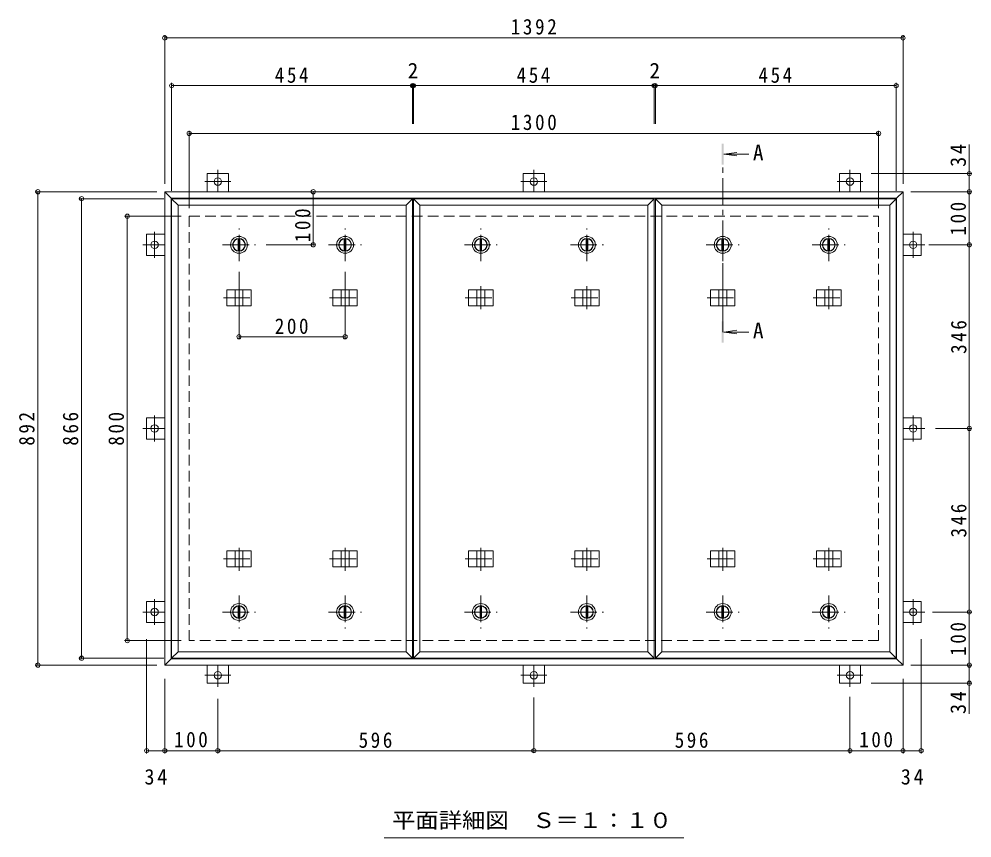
# Model space of a CAD drawing. Units: millimetres at full size, sheet at 1:10. Extents: x -2570 to 2311, y -1962 to 1196.
# Drawn here: x -2058 to -261, y -347 to 1196 of the extents above; entities that cross this region are included whole.
import ezdxf
from ezdxf.enums import TextEntityAlignment as Align

# ---------------------------------------------------------------- set-up
doc = ezdxf.new("R2010")
doc.units = ezdxf.units.MM
doc.header["$LTSCALE"] = 10
doc.header["$PDMODE"] = 32
doc.header["$PDSIZE"] = 8
doc.linetypes.add('CHAIN1', pattern=[8, 5, -1, 1, -1])
doc.linetypes.add('DASHED2', pattern=[3, 2, -1])
for name, color, linetype, lineweight in [('0-1_躯体', 2, 'DASHED2', 9), ('0-2_仕上', 3, 'Continuous', 9), ('0-3_建具', 4, 'Continuous', 9), ('0-5_寸法', 4, 'Continuous', 9), ('0-C', 2, 'Continuous', 9), ('0-E', 3, 'Continuous', 9), ('0-F', 7, 'Continuous', 9)]:
    doc.layers.add(name, color=color, linetype=linetype, lineweight=lineweight)
doc.styles.add('ＭＳ ゴシック', font='')
doc.styles.get('ＭＳ ゴシック').set_extended_font_data('MS Gothic')

msp = doc.modelspace()

# ---------------------------------------------------------------- linework, layer by layer
at = {"layer": '0-1_躯体'}
for p, q in [((-1736.8, 824.52), (-436.8, 824.52)), ((-1736.8, 24.52), (-1736.8, 824.52)), ((-436.8, 824.52), (-436.8, 24.52)), ((-436.8, 24.52), (-1736.8, 24.52))]:
    msp.add_line(p, q, dxfattribs=at)
at = {"layer": '0-2_仕上'}
for p, q in [((-1769.8, 857.52), (-1757.8, 845.52)), ((-1769.8, 857.52), (-1315.8, 857.52)), ((-1769.8, -8.48), (-1769.8, 857.52)), ((-1757.8, 845.52), (-1327.8, 845.52)), ((-1757.8, 3.52), (-1757.8, 845.52)), ((-1327.8, 845.52), (-1315.8, 857.52)), ((-1327.8, 3.52), (-1327.8, 845.52)), ((-1315.8, -8.48), (-1315.8, 857.52)), ((-1313.8, 857.52), (-1301.8, 845.52)), ((-1313.8, 857.52), (-859.8, 857.52)), ((-1313.8, -8.48), (-1313.8, 857.52)), ((-1301.8, 845.52), (-871.8, 845.52)), ((-1301.8, 3.52), (-1301.8, 845.52)), ((-871.8, 845.52), (-859.8, 857.52)), ((-871.8, 3.52), (-871.8, 845.52)), ((-859.8, -8.48), (-859.8, 857.52)), ((-857.8, 857.52), (-845.8, 845.52)), ((-857.8, 857.52), (-403.8, 857.52)), ((-857.8, -8.48), (-857.8, 857.52)), ((-845.8, 845.52), (-415.8, 845.52)), ((-845.8, 3.52), (-845.8, 845.52)), ((-415.8, 845.52), (-403.8, 857.52)), ((-415.8, 3.52), (-415.8, 845.52)), ((-403.8, -8.48), (-403.8, 857.52)), ((-1769.8, -8.48), (-1757.8, 3.52)), ((-1313.8, -8.48), (-1301.8, 3.52)), ((-857.8, -8.48), (-845.8, 3.52)), ((-1315.8, -8.48), (-1769.8, -8.48)), ((-859.8, -8.48), (-1313.8, -8.48)), ((-403.8, -8.48), (-857.8, -8.48))]:
    msp.add_line(p, q, dxfattribs=at)
for points in [[(-1315.8, -8.48), (-1327.8, 3.52), (-1757.8, 3.52)], [(-859.8, -8.48), (-871.8, 3.52), (-1301.8, 3.52)], [(-403.8, -8.48), (-415.8, 3.52), (-845.8, 3.52)]]:
    msp.add_lwpolyline(points, dxfattribs=at)
at = {"layer": '0-3_建具', "color": 2}
for p, q in [((-1782.8, 870.52), (-1770.8, 858.52)), ((-1782.8, 870.52), (-390.8, 870.52)), ((-1782.8, -21.48), (-1782.8, 870.52)), ((-402.8, 858.52), (-390.8, 870.52)), ((-390.8, 870.52), (-390.8, -21.48)), ((-1770.8, 858.52), (-402.8, 858.52)), ((-1770.8, -9.48), (-1770.8, 858.52)), ((-402.8, -9.48), (-402.8, 858.52)), ((-1770.8, -9.48), (-1782.8, -21.48)), ((-402.8, -9.48), (-1770.8, -9.48)), ((-402.8, -9.48), (-390.8, -21.48)), ((-390.8, -21.48), (-1782.8, -21.48))]:
    msp.add_line(p, q, dxfattribs=at)
at = {"layer": '0-3_建具'}
for p, q in [((-1665.89, 685.52), (-1665.89, 655.52)), ((-1665.89, 685.52), (-1619.71, 685.52)), ((-1650.3, 685.52), (-1650.3, 655.52)), ((-1635.3, 685.52), (-1635.3, 655.52)), ((-1619.71, 685.52), (-1619.71, 655.52)), ((-1465.89, 685.52), (-1465.89, 655.52)), ((-1465.89, 685.52), (-1419.71, 685.52)), ((-1450.3, 685.52), (-1450.3, 655.52)), ((-1435.3, 685.52), (-1435.3, 655.52)), ((-1419.71, 685.52), (-1419.71, 655.52)), ((-1209.89, 685.52), (-1209.89, 655.52)), ((-1209.89, 685.52), (-1163.71, 685.52)), ((-1194.3, 685.52), (-1194.3, 655.52)), ((-1179.3, 685.52), (-1179.3, 655.52)), ((-1163.71, 685.52), (-1163.71, 655.52)), ((-1009.89, 685.52), (-1009.89, 655.52)), ((-1009.89, 685.52), (-963.71, 685.52)), ((-994.3, 685.52), (-994.3, 655.52)), ((-979.3, 685.52), (-979.3, 655.52)), ((-963.71, 685.52), (-963.71, 655.52)), ((-753.89, 685.52), (-753.89, 655.52)), ((-753.89, 685.52), (-707.71, 685.52)), ((-738.3, 685.52), (-738.3, 655.52)), ((-723.3, 685.52), (-723.3, 655.52)), ((-707.71, 685.52), (-707.71, 655.52)), ((-553.89, 685.52), (-553.89, 655.52)), ((-553.89, 685.52), (-507.71, 685.52)), ((-538.3, 685.52), (-538.3, 655.52)), ((-523.3, 685.52), (-523.3, 655.52)), ((-507.71, 685.52), (-507.71, 655.52)), ((-1665.89, 655.52), (-1619.71, 655.52)), ((-1465.89, 655.52), (-1419.71, 655.52)), ((-1209.89, 655.52), (-1163.71, 655.52)), ((-1009.89, 655.52), (-963.71, 655.52)), ((-753.89, 655.52), (-707.71, 655.52)), ((-553.89, 655.52), (-507.71, 655.52)), ((-1665.89, 163.52), (-1665.89, 193.52)), ((-1665.89, 193.52), (-1619.71, 193.52)), ((-1650.3, 163.52), (-1650.3, 193.52)), ((-1635.3, 163.52), (-1635.3, 193.52)), ((-1619.71, 163.52), (-1619.71, 193.52)), ((-1465.89, 163.52), (-1465.89, 193.52)), ((-1465.89, 193.52), (-1419.71, 193.52)), ((-1450.3, 163.52), (-1450.3, 193.52)), ((-1435.3, 163.52), (-1435.3, 193.52)), ((-1419.71, 163.52), (-1419.71, 193.52)), ((-1209.89, 163.52), (-1209.89, 193.52)), ((-1209.89, 193.52), (-1163.71, 193.52)), ((-1194.3, 163.52), (-1194.3, 193.52)), ((-1179.3, 163.52), (-1179.3, 193.52)), ((-1163.71, 163.52), (-1163.71, 193.52)), ((-1009.89, 163.52), (-1009.89, 193.52)), ((-1009.89, 193.52), (-963.71, 193.52)), ((-994.3, 163.52), (-994.3, 193.52)), ((-979.3, 163.52), (-979.3, 193.52)), ((-963.71, 163.52), (-963.71, 193.52)), ((-753.89, 163.52), (-753.89, 193.52)), ((-753.89, 193.52), (-707.71, 193.52)), ((-738.3, 163.52), (-738.3, 193.52)), ((-723.3, 163.52), (-723.3, 193.52)), ((-707.71, 163.52), (-707.71, 193.52)), ((-553.89, 163.52), (-553.89, 193.52)), ((-553.89, 193.52), (-507.71, 193.52)), ((-538.3, 163.52), (-538.3, 193.52)), ((-523.3, 163.52), (-523.3, 193.52)), ((-507.71, 163.52), (-507.71, 193.52)), ((-1665.89, 163.52), (-1619.71, 163.52)), ((-1465.89, 163.52), (-1419.71, 163.52)), ((-1209.89, 163.52), (-1163.71, 163.52)), ((-1009.89, 163.52), (-963.71, 163.52)), ((-753.89, 163.52), (-707.71, 163.52)), ((-553.89, 163.52), (-507.71, 163.52))]:
    msp.add_line(p, q, dxfattribs=at)
at = {"layer": '0-3_建具', "linetype": 'CHAIN1'}
for p, q in [((-1642.8, 692.63), (-1642.8, 649.4)), ((-1442.8, 692.63), (-1442.8, 649.4)), ((-1186.8, 692.63), (-1186.8, 649.4)), ((-986.8, 692.63), (-986.8, 649.4)), ((-730.8, 692.63), (-730.8, 649.4)), ((-530.8, 692.63), (-530.8, 649.4)), ((-1672.21, 670.52), (-1613.39, 670.52)), ((-1472.21, 670.52), (-1413.39, 670.52)), ((-1216.21, 670.52), (-1157.39, 670.52)), ((-1016.21, 670.52), (-957.39, 670.52)), ((-760.21, 670.52), (-701.39, 670.52)), ((-560.21, 670.52), (-501.39, 670.52)), ((-1642.8, 156.4), (-1642.8, 199.64)), ((-1442.8, 156.4), (-1442.8, 199.64)), ((-1186.8, 156.4), (-1186.8, 199.64)), ((-986.8, 156.4), (-986.8, 199.64)), ((-730.8, 156.4), (-730.8, 199.64)), ((-530.8, 156.4), (-530.8, 199.64)), ((-1672.21, 178.52), (-1613.39, 178.52)), ((-1472.21, 178.52), (-1413.39, 178.52)), ((-1216.21, 178.52), (-1157.39, 178.52)), ((-1016.21, 178.52), (-957.39, 178.52)), ((-760.21, 178.52), (-701.39, 178.52)), ((-560.21, 178.52), (-501.39, 178.52))]:
    msp.add_line(p, q, dxfattribs=at)
at = {"layer": '0-5_寸法'}
for p, q in [((-728.8, 941.33), (-704.01, 944.6)), ((-728.8, 941.33), (-704.01, 938.07)), ((-728.8, 941.33), (-681.34, 941.33)), ((-728.8, 606.21), (-704.01, 609.47)), ((-728.8, 606.21), (-704.01, 602.95)), ((-728.8, 606.21), (-681.34, 606.21))]:
    msp.add_line(p, q, dxfattribs=at)
at = {"layer": '0-5_寸法', "linetype": 'CHAIN1'}
msp.add_line((-730.8, 606.21), (-730.8, 921.33), dxfattribs=at)
at = {"layer": '0-5_寸法', "color": 7}
msp.add_line((-1369.33, -347.26), (-804.27, -347.26), dxfattribs=at)
at = {"layer": '0-5_寸法'}
for points in [[(-728.8, 961.33), (-732.8, 961.33), (-728.8, 921.33), (-732.8, 921.33)], [(-728.8, 586.21), (-732.8, 586.21), (-728.8, 626.21), (-732.8, 626.21)]]:
    msp.add_solid(points, dxfattribs=at)
at = {"layer": '0-C', "linetype": 'CHAIN1'}
for p, q in [((-1642.8, 739.52), (-1642.8, 801.52)), ((-1442.8, 739.52), (-1442.8, 801.52)), ((-1186.8, 739.52), (-1186.8, 801.52)), ((-986.8, 739.52), (-986.8, 801.52)), ((-730.8, 739.52), (-730.8, 801.52)), ((-530.8, 739.52), (-530.8, 801.52)), ((-1673.8, 770.52), (-1611.8, 770.52)), ((-1473.8, 770.52), (-1411.8, 770.52)), ((-1217.8, 770.52), (-1155.8, 770.52)), ((-1017.8, 770.52), (-955.8, 770.52)), ((-761.8, 770.52), (-699.8, 770.52)), ((-561.8, 770.52), (-499.8, 770.52)), ((-1642.8, 109.52), (-1642.8, 47.52)), ((-1442.8, 109.52), (-1442.8, 47.52)), ((-1186.8, 109.52), (-1186.8, 47.52)), ((-986.8, 109.52), (-986.8, 47.52)), ((-730.8, 109.52), (-730.8, 47.52)), ((-530.8, 109.52), (-530.8, 47.52)), ((-1673.8, 78.52), (-1611.8, 78.52)), ((-1473.8, 78.52), (-1411.8, 78.52)), ((-1217.8, 78.52), (-1155.8, 78.52)), ((-1017.8, 78.52), (-955.8, 78.52)), ((-761.8, 78.52), (-699.8, 78.52)), ((-561.8, 78.52), (-499.8, 78.52))]:
    msp.add_line(p, q, dxfattribs=at)
at = {"layer": '0-C'}
for p, q in [((-1644.3, 781.92), (-1644.3, 759.12)), ((-1641.3, 781.92), (-1641.3, 759.12)), ((-1444.3, 781.92), (-1444.3, 759.12)), ((-1441.3, 781.92), (-1441.3, 759.12)), ((-1188.3, 781.92), (-1188.3, 759.12)), ((-1185.3, 781.92), (-1185.3, 759.12)), ((-988.3, 781.92), (-988.3, 759.12)), ((-985.3, 781.92), (-985.3, 759.12)), ((-732.3, 781.92), (-732.3, 759.12)), ((-729.3, 781.92), (-729.3, 759.12)), ((-532.3, 781.92), (-532.3, 759.12)), ((-529.3, 781.92), (-529.3, 759.12)), ((-1644.3, 67.11), (-1644.3, 89.92)), ((-1641.3, 67.11), (-1641.3, 89.92)), ((-1444.3, 67.11), (-1444.3, 89.92)), ((-1441.3, 67.11), (-1441.3, 89.92)), ((-1188.3, 67.11), (-1188.3, 89.92)), ((-1185.3, 67.11), (-1185.3, 89.92)), ((-988.3, 67.11), (-988.3, 89.92)), ((-985.3, 67.11), (-985.3, 89.92)), ((-732.3, 67.11), (-732.3, 89.92)), ((-729.3, 67.11), (-729.3, 89.92)), ((-532.3, 67.11), (-532.3, 89.92)), ((-529.3, 67.11), (-529.3, 89.92))]:
    msp.add_line(p, q, dxfattribs=at)
for centre, radius in [((-1642.8, 770.52), 16), ((-1642.8, 770.52), 12), ((-1642.8, 770.52), 11.5), ((-1442.8, 770.52), 16), ((-1442.8, 770.52), 12), ((-1442.8, 770.52), 11.5), ((-1186.8, 770.52), 16), ((-1186.8, 770.52), 12), ((-1186.8, 770.52), 11.5), ((-986.8, 770.52), 16), ((-986.8, 770.52), 12), ((-986.8, 770.52), 11.5), ((-730.8, 770.52), 16), ((-730.8, 770.52), 12), ((-730.8, 770.52), 11.5), ((-530.8, 770.52), 16), ((-530.8, 770.52), 12), ((-530.8, 770.52), 11.5), ((-1642.8, 78.52), 16), ((-1642.8, 78.52), 12), ((-1642.8, 78.52), 11.5), ((-1442.8, 78.52), 16), ((-1442.8, 78.52), 12), ((-1442.8, 78.52), 11.5), ((-1186.8, 78.52), 16), ((-1186.8, 78.52), 12), ((-1186.8, 78.52), 11.5), ((-986.8, 78.52), 16), ((-986.8, 78.52), 12), ((-986.8, 78.52), 11.5), ((-730.8, 78.52), 16), ((-730.8, 78.52), 12), ((-730.8, 78.52), 11.5), ((-530.8, 78.52), 16), ((-530.8, 78.52), 12), ((-530.8, 78.52), 11.5)]:
    msp.add_circle(centre, radius, dxfattribs=at)
at = {"layer": '0-E'}
for p, q in [((-1702.8, 904.72), (-1662.8, 904.72)), ((-1702.8, 904.72), (-1702.8, 870.52)), ((-1662.8, 904.72), (-1662.8, 870.52)), ((-1106.8, 904.72), (-1066.8, 904.72)), ((-1106.8, 904.72), (-1106.8, 870.52)), ((-1066.8, 904.72), (-1066.8, 870.52)), ((-510.8, 904.72), (-470.8, 904.72)), ((-510.8, 904.72), (-510.8, 870.52)), ((-470.8, 904.72), (-470.8, 870.52)), ((-1817, 750.52), (-1817, 790.52)), ((-1817, 790.52), (-1782.8, 790.52)), ((-356.6, 790.52), (-390.8, 790.52)), ((-356.6, 790.52), (-356.6, 750.52)), ((-1817, 750.52), (-1782.8, 750.52)), ((-356.6, 750.52), (-390.8, 750.52)), ((-1817, 404.52), (-1817, 444.52)), ((-1817, 444.52), (-1782.8, 444.52)), ((-356.6, 444.52), (-390.8, 444.52)), ((-356.6, 444.52), (-356.6, 404.52)), ((-1817, 404.52), (-1782.8, 404.52)), ((-356.6, 404.52), (-390.8, 404.52)), ((-1817, 58.52), (-1817, 98.52)), ((-1817, 98.52), (-1782.8, 98.52)), ((-356.6, 98.52), (-390.8, 98.52)), ((-356.6, 98.52), (-356.6, 58.52)), ((-1817, 58.52), (-1782.8, 58.52)), ((-356.6, 58.52), (-390.8, 58.52)), ((-1702.8, -55.68), (-1702.8, -21.48)), ((-1662.8, -55.68), (-1662.8, -21.48)), ((-1106.8, -55.68), (-1106.8, -21.48)), ((-1066.8, -55.68), (-1066.8, -21.48)), ((-510.8, -55.68), (-510.8, -21.48)), ((-470.8, -55.68), (-470.8, -21.48)), ((-1662.8, -55.68), (-1702.8, -55.68)), ((-1066.8, -55.68), (-1106.8, -55.68)), ((-470.8, -55.68), (-510.8, -55.68))]:
    msp.add_line(p, q, dxfattribs=at)
at = {"layer": '0-E', "linetype": 'CHAIN1'}
for p, q in [((-1682.8, 911.69), (-1682.8, 870.52)), ((-1086.8, 911.69), (-1086.8, 870.52)), ((-490.8, 911.69), (-490.8, 870.52)), ((-1658.42, 889.72), (-1707.18, 889.72)), ((-1062.42, 889.72), (-1111.18, 889.72)), ((-466.42, 889.72), (-515.18, 889.72)), ((-1802, 794.89), (-1802, 746.14)), ((-371.6, 746.14), (-371.6, 794.89)), ((-1823.97, 770.52), (-1782.8, 770.52)), ((-349.63, 770.52), (-390.8, 770.52)), ((-1802, 448.89), (-1802, 400.14)), ((-371.6, 400.14), (-371.6, 448.89)), ((-1823.97, 424.52), (-1782.8, 424.52)), ((-349.63, 424.52), (-390.8, 424.52)), ((-1802, 102.89), (-1802, 54.14)), ((-371.6, 54.14), (-371.6, 102.89)), ((-1823.97, 78.52), (-1782.8, 78.52)), ((-349.63, 78.52), (-390.8, 78.52)), ((-1682.8, -62.66), (-1682.8, -21.48)), ((-1086.8, -62.66), (-1086.8, -21.48)), ((-490.8, -62.66), (-490.8, -21.48)), ((-1707.18, -40.68), (-1658.42, -40.68)), ((-1111.18, -40.68), (-1062.42, -40.68)), ((-515.18, -40.68), (-466.42, -40.68))]:
    msp.add_line(p, q, dxfattribs=at)
at = {"layer": '0-E'}
for centre in [(-1682.8, 889.72), (-1086.8, 889.72), (-490.8, 889.72), (-1802, 770.52), (-371.6, 770.52), (-1802, 424.52), (-371.6, 424.52), (-1802, 78.52), (-371.6, 78.52), (-1682.8, -40.68), (-1086.8, -40.68), (-490.8, -40.68)]:
    msp.add_circle(centre, 7, dxfattribs=at)
at = {"layer": '0-F'}
for p, q in [((-1782.8, 885.52), (-1782.8, 1165.52)), ((-1782.8, 1160.52), (-390.8, 1160.52)), ((-390.8, 885.52), (-390.8, 1165.52)), ((-1769.8, 872.52), (-1769.8, 1075.52)), ((-1769.8, 1070.52), (-1315.8, 1070.52)), ((-1315.8, 1073.52), (-1315.8, 998.26)), ((-1315.8, 1070.52), (-1313.8, 1070.52)), ((-1313.8, 1073.52), (-1313.8, 998.26)), ((-1313.8, 1070.52), (-859.8, 1070.52)), ((-859.8, 1073.52), (-859.8, 998.26)), ((-859.8, 1070.52), (-857.8, 1070.52)), ((-857.8, 1073.52), (-857.8, 998.26)), ((-857.8, 1070.52), (-403.8, 1070.52)), ((-403.8, 872.52), (-403.8, 1075.52)), ((-1736.8, 839.52), (-1736.8, 985.52)), ((-1736.8, 980.52), (-436.8, 980.52)), ((-436.8, 839.52), (-436.8, 985.52)), ((-265.82, 904.72), (-265.82, 959.9)), ((-260.82, 904.72), (-450.8, 904.72)), ((-265.82, 870.52), (-265.82, 904.72)), ((-1797.8, 870.52), (-2027.06, 870.52)), ((-2022.06, -21.48), (-2022.06, 870.52)), ((-1502.88, 870.52), (-1502.88, 770.52)), ((-375.8, 870.52), (-260.82, 870.52)), ((-265.82, 770.52), (-265.82, 870.52)), ((-1784.8, 857.52), (-1944.59, 857.52)), ((-1939.59, -8.48), (-1939.59, 857.52)), ((-1751.8, 824.52), (-1858.42, 824.52)), ((-1853.42, 24.52), (-1853.42, 824.52)), ((-1499.88, 770.52), (-1591.8, 770.52)), ((-341.87, 770.52), (-260.82, 770.52)), ((-265.82, 424.52), (-265.82, 770.52)), ((-1642.8, 594.22), (-1642.8, 719.52)), ((-1442.8, 594.22), (-1442.8, 719.52)), ((-1642.8, 597.22), (-1442.8, 597.22)), ((-262.82, 424.52), (-329.63, 424.52)), ((-265.82, 78.52), (-265.82, 424.52)), ((-335.28, 78.52), (-260.82, 78.52)), ((-265.82, -21.48), (-265.82, 78.52)), ((-1751.8, 24.52), (-1858.42, 24.52)), ((-1817, -187.85), (-1817, 27.31)), ((-356.6, -187.85), (-356.6, 27.31)), ((-1784.8, -8.48), (-1944.59, -8.48)), ((-1797.8, -21.48), (-2027.06, -21.48)), ((-375.8, -21.48), (-260.82, -21.48)), ((-265.82, -21.48), (-265.82, -55.68)), ((-1782.8, -47.69), (-1782.8, -187.85)), ((-390.8, -47.69), (-390.8, -187.85)), ((-260.82, -55.68), (-450.8, -55.68)), ((-265.82, -55.68), (-265.82, -113.63)), ((-1682.8, -84.99), (-1682.8, -187.85)), ((-1086.8, -185.85), (-1086.8, -82.66)), ((-490.8, -81.62), (-490.8, -187.85)), ((-1817, -182.85), (-1782.8, -182.85)), ((-1782.8, -182.85), (-1682.8, -182.85)), ((-1682.8, -182.85), (-1086.8, -182.85)), ((-1086.8, -182.85), (-490.8, -182.85)), ((-490.8, -182.85), (-390.8, -182.85)), ((-390.8, -182.85), (-356.6, -182.85))]:
    msp.add_line(p, q, dxfattribs=at)
for p in [(-1782.8, 1160.52), (-390.8, 1160.52), (-1769.8, 1070.52), (-1315.8, 1070.52), (-1313.8, 1070.52), (-859.8, 1070.52), (-857.8, 1070.52), (-403.8, 1070.52), (-1736.8, 980.52), (-436.8, 980.52), (-265.82, 904.72), (-2022.06, 870.52), (-1502.88, 870.52), (-265.82, 870.52), (-1939.59, 857.52), (-1853.42, 824.52), (-1502.88, 770.52), (-265.82, 770.52), (-1642.8, 597.22), (-1442.8, 597.22), (-265.82, 424.52), (-265.82, 78.52), (-1853.42, 24.52), (-2022.06, -21.48), (-1939.59, -8.48), (-265.82, -21.48), (-265.82, -55.68), (-1817, -182.85), (-1782.8, -182.85), (-1682.8, -182.85), (-1086.8, -182.85), (-490.8, -182.85), (-390.8, -182.85), (-356.6, -182.85)]:
    msp.add_point(p, dxfattribs=at)

# ---------------------------------------------------------------- texts
at = {"layer": '0-5_寸法', "color": 2, "style": 'ＭＳ ゴシック'}
for p in [(-673.77, 920.94), (-673.77, 585.81)]:
    msp.add_text('A', height=29.33, dxfattribs=at).set_placement(p, align=Align.BOTTOM_LEFT)
at = {"layer": '0-5_寸法', "color": 2, "style": 'ＭＳ ゴシック', "width": 1.1}
msp.add_text('平面詳細図\u3000Ｓ＝１：１０', height=29.33, dxfattribs=at).set_placement((-1354.3, -337.45), align=Align.BOTTOM_LEFT)
at = {"layer": '0-F', "color": 2, "style": 'ＭＳ ゴシック'}
for p in [(-1324.8, 1075.52), (-868.8, 1075.52)]:
    msp.add_text('2', height=29.33, dxfattribs=at).set_placement(p, align=Align.BOTTOM_LEFT)
at = {"layer": '0-F', "color": 2, "char_height": 29.33, "attachment_point": 7, "style": 'ＭＳ ゴシック'}
for s, insert in [('\\T1.28;\\W0.9;1392', (-1130.55, 1166.52)), ('\\T1.27;\\W0.9;454', (-1575.3, 1075.52)), ('\\T1.27;\\W0.9;454', (-1119.3, 1075.52)), ('\\T1.27;\\W0.9;454', (-663.3, 1075.52)), ('\\T1.28;\\W0.9;1300', (-1130.55, 986.52)), ('\\T1.27;\\W0.9;200', (-1575.3, 602.22)), ('\\T1.27;\\W0.9;100', (-1765.3, -176.85)), ('\\T1.27;\\W0.9;596', (-1417.3, -177.85)), ('\\T1.27;\\W0.9;596', (-821.3, -177.85)), ('\\T1.27;\\W0.9;100', (-473.3, -176.85)), ('\\T1.27;\\W0.95;34', (-1821.15, -247.07)), ('\\T1.27;\\W0.95;34', (-394.95, -247.07))]:
    msp.add_mtext(s, dxfattribs=dict(at, insert=insert))
at = {"layer": '0-F', "color": 2, "char_height": 29.33, "attachment_point": 7, "rotation": 90, "style": 'ＭＳ ゴシック'}
for s, insert in [('\\T1.27;\\W0.95;34', (-271.82, 917.4)), ('\\T1.27;\\W0.9;100', (-271.82, 788.02)), ('\\T1.27;\\W0.9;100', (-1507.88, 775.61)), ('\\T1.27;\\W0.9;346', (-270.82, 565.02)), ('\\T1.27;\\W0.9;892', (-2028.06, 392.02)), ('\\T1.27;\\W0.9;866', (-1945.59, 392.02)), ('\\T1.27;\\W0.9;800', (-1859.42, 392.02)), ('\\T1.27;\\W0.9;346', (-270.82, 219.02)), ('\\T1.27;\\W0.9;100', (-271.82, -3.98)), ('\\T1.27;\\W0.95;34', (-271.82, -113.63))]:
    msp.add_mtext(s, dxfattribs=dict(at, insert=insert))

doc.saveas('drawing.dxf')
